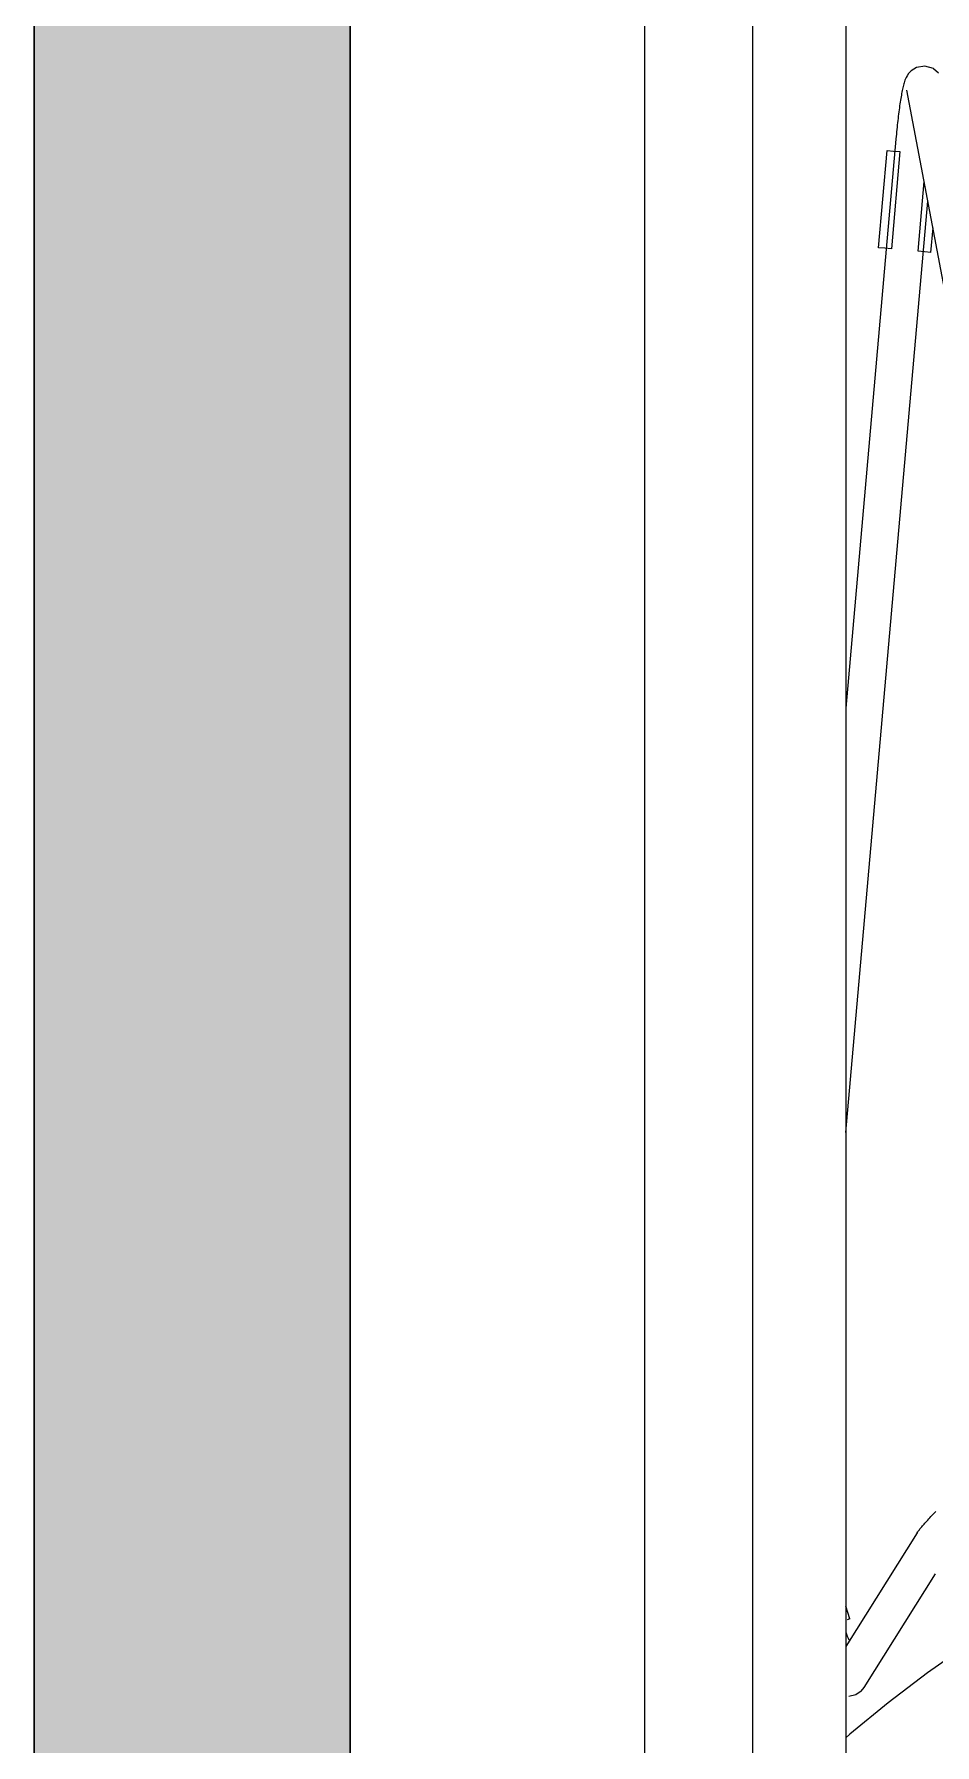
# Model space of a CAD drawing. Header units: millimetres. Extents: x 155927 to 295199, y -4084 to 97293.
# Drawn here: x 159615 to 159905, y 31508 to 32060 of the extents above; entities that cross this region are included whole.
import ezdxf

# ---------------------------------------------------------------- set-up
doc = ezdxf.new("R2010")
doc.units = ezdxf.units.MM
doc.header["$MEASUREMENT"] = 0
for name, color, linetype, lineweight in [('A-WALL-PATT', 7, 'CONTINUOUS', 9), ('I-FURN', 8, 'CONTINUOUS', 9), ('I-WALL', 7, 'CONTINUOUS', 9)]:
    doc.layers.add(name, color=color, linetype=linetype, lineweight=lineweight)

msp = doc.modelspace()

# ---------------------------------------------------------------- hatches: boundary and pattern name
at = {"layer": 'A-WALL-PATT'}
msp.add_hatch(color=256, dxfattribs=at).paths.add_polyline_path([(159614.74, 29907.61), (159716.74, 29907.61), (159716.74, 34245.61), (159614.74, 34245.61), (159614.74, 30111.37)], flags=0)

# ---------------------------------------------------------------- linework, layer by layer
at = {"layer": 'I-FURN'}
for p, q in [((159811.78, 32485.19), (159811.78, 30085.19)), ((159846.78, 30085.19), (159846.78, 32485.19)), ((159846.78, 30085.19), (159846.78, 32485.19)), ((159876.78, 32485.19), (159876.78, 30085.19)), ((159895.72, 32044.97), (159895.6, 32044.57)), ((159895.86, 32045.37), (159895.72, 32044.97)), ((159896.03, 32045.8), (159895.86, 32045.37)), ((159896.25, 32046.28), (159896.03, 32045.8)), ((159896.55, 32046.84), (159896.25, 32046.28)), ((159897.03, 32047.54), (159896.55, 32046.84)), ((159897.89, 32048.45), (159897.03, 32047.54)), ((159899.54, 32049.49), (159897.89, 32048.45)), ((159902.3, 32049.97), (159899.54, 32049.49)), ((159905.05, 32049.14), (159902.3, 32049.97)), ((159905.05, 32049.14), (159906.63, 32047.81)), ((159894.5, 32039.46), (159894.41, 32038.89)), ((159894.6, 32040.01), (159894.5, 32039.46)), ((159894.69, 32040.54), (159894.6, 32040.01)), ((159894.78, 32041.06), (159894.69, 32040.54)), ((159894.88, 32041.55), (159894.78, 32041.06)), ((159894.98, 32042.03), (159894.88, 32041.55)), ((159895.07, 32042.49), (159894.98, 32042.03)), ((159895.17, 32042.93), (159895.07, 32042.49)), ((159895.27, 32043.36), (159895.17, 32042.93)), ((159895.37, 32043.77), (159895.27, 32043.36)), ((159895.48, 32044.18), (159895.37, 32043.77)), ((159895.6, 32044.57), (159895.48, 32044.18)), ((159896.4, 32042.14), (159915.21, 31942.85)), ((159893.7, 32033.77), (159893.61, 32033.07)), ((159893.78, 32034.46), (159893.7, 32033.77)), ((159893.87, 32035.14), (159893.78, 32034.46)), ((159893.96, 32035.8), (159893.87, 32035.14)), ((159894.05, 32036.45), (159893.96, 32035.8)), ((159894.14, 32037.08), (159894.05, 32036.45)), ((159894.23, 32037.7), (159894.14, 32037.08)), ((159894.32, 32038.3), (159894.23, 32037.7)), ((159894.41, 32038.89), (159894.32, 32038.3)), ((159893.14, 32028.7), (159893.07, 32027.96)), ((159893.22, 32029.45), (159893.14, 32028.7)), ((159893.29, 32030.19), (159893.22, 32029.45)), ((159893.37, 32030.92), (159893.29, 32030.19)), ((159893.45, 32031.65), (159893.37, 32030.92)), ((159893.53, 32032.36), (159893.45, 32031.65)), ((159893.61, 32033.07), (159893.53, 32032.36)), ((159892.92, 32026.3), (159876.78, 31842.64)), ((159887.34, 31991.28), (159890.1, 32022.69)), ((159890.1, 32022.69), (159892.15, 32022.51)), ((159892.93, 32026.45), (159892.92, 32026.3)), ((159893, 32027.21), (159892.93, 32026.45)), ((159893.07, 32027.96), (159893, 32027.21)), ((159891.58, 31990.91), (159894.34, 32022.32)), ((159892.15, 32022.51), (159894.21, 32022.33)), ((159902, 32012.64), (159900.02, 31990.16)), ((159876.78, 31705.53), (159903.21, 32006.27)), ((159904.26, 31989.79), (159904.95, 31997.69)), ((159889.39, 31991.1), (159887.34, 31991.28)), ((159891.45, 31990.92), (159889.39, 31991.1)), ((159902.21, 31989.97), (159900.15, 31990.15)), ((159904.26, 31989.79), (159902.21, 31989.97)), ((159903.2, 31580.41), (159903.53, 31580.77)), ((159903.53, 31580.77), (159903.87, 31581.15)), ((159903.87, 31581.15), (159904.23, 31581.54)), ((159904.23, 31581.54), (159904.6, 31581.94)), ((159904.6, 31581.94), (159904.98, 31582.36)), ((159904.98, 31582.36), (159905.37, 31582.78)), ((159905.37, 31582.78), (159905.77, 31583.22)), ((159899.76, 31576.27), (159876.78, 31539.59)), ((159899.76, 31576.27), (159899.98, 31576.6)), ((159899.98, 31576.6), (159900.16, 31576.85)), ((159900.16, 31576.85), (159900.34, 31577.08)), ((159900.34, 31577.08), (159900.51, 31577.3)), ((159900.51, 31577.3), (159900.69, 31577.53)), ((159900.69, 31577.53), (159900.88, 31577.76)), ((159900.88, 31577.76), (159901.08, 31578)), ((159901.08, 31578), (159901.3, 31578.25)), ((159901.3, 31578.25), (159901.52, 31578.52)), ((159901.52, 31578.52), (159901.77, 31578.8)), ((159901.77, 31578.8), (159902.02, 31579.09)), ((159902.02, 31579.09), (159902.3, 31579.4)), ((159902.3, 31579.4), (159902.58, 31579.72)), ((159902.58, 31579.72), (159902.89, 31580.06)), ((159902.89, 31580.06), (159903.2, 31580.41)), ((159882.63, 31526.32), (159905.66, 31563.08)), ((159878.1, 31548.5), (159876.78, 31552.57)), ((159878.1, 31548.5), (159877.15, 31548.19)), ((159877.12, 31543.48), (159876.88, 31544.13)), ((159877.35, 31542.83), (159877.12, 31543.48)), ((159877.59, 31542.19), (159877.35, 31542.83)), ((159877.82, 31541.57), (159877.59, 31542.19)), ((159916.24, 31540.24), (159903.12, 31531.09)), ((159903.12, 31531.09), (159890.38, 31521.41)), ((159881.73, 31525.19), (159882.63, 31526.32)), ((159880, 31523.97), (159877.77, 31523.38)), ((159890.38, 31521.41), (159878.03, 31511.24)), ((159881.73, 31525.19), (159880, 31523.97)), ((159878.03, 31511.24), (159876.78, 31510.13))]:
    msp.add_line(p, q, dxfattribs=at)
at = {"layer": 'I-WALL', "lineweight": 30}
for p, q in [((159614.74, 34245.61), (159614.74, 29907.61)), ((159716.74, 29907.61), (159716.74, 34245.61))]:
    msp.add_line(p, q, dxfattribs=at)

doc.saveas('drawing.dxf')
